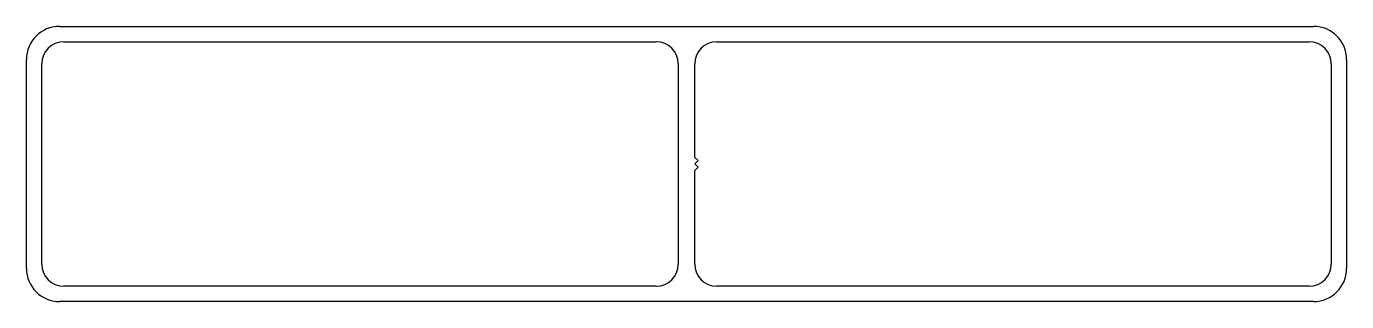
# Model space of a CAD drawing. Extents: x 413 to 533, y 658 to 683.
import ezdxf

# ---------------------------------------------------------------- set-up
doc = ezdxf.new("R2010")
doc.units = 0
doc.layers.get('0').update_dxf_attribs({"linetype": 'CONTINUOUS'})

msp = doc.modelspace()

# ---------------------------------------------------------------- linework, layer by layer
for p, q in [((415.79, 682.7), (529.79, 682.7)), ((416.19, 681.3), (470.04, 681.3)), ((475.54, 681.3), (529.39, 681.3)), ((412.79, 660.7), (412.79, 679.7)), ((414.19, 661.1), (414.19, 679.3)), ((472.04, 679.3), (472.04, 661.1)), ((473.54, 670.8), (473.54, 679.3)), ((531.39, 679.3), (531.39, 661.1)), ((532.79, 679.7), (532.79, 660.7)), ((473.84, 670.5), (473.54, 670.8)), ((473.54, 670.2), (473.84, 670.5)), ((473.84, 669.9), (473.54, 670.2)), ((473.54, 669.6), (473.84, 669.9)), ((473.54, 661.1), (473.54, 669.6)), ((470.04, 659.1), (416.19, 659.1)), ((529.39, 659.1), (475.54, 659.1)), ((529.79, 657.7), (415.79, 657.7))]:
    msp.add_line(p, q)
for centre, radius, start, end in [((415.79, 679.7), 3, 90, 180), ((529.79, 679.7), 3, 0, 90), ((416.19, 679.3), 2, 90, 180), ((470.04, 679.3), 2, 0, 90), ((475.54, 679.3), 2, 90, 180), ((529.39, 679.3), 2, 0, 90), ((415.79, 660.7), 3, 180, 270), ((416.19, 661.1), 2, 180, 270), ((470.04, 661.1), 2, 270, 0), ((475.54, 661.1), 2, 180, 270), ((529.39, 661.1), 2, 270, 0), ((529.79, 660.7), 3, 270, 0)]:
    msp.add_arc(centre, radius, start, end)

doc.saveas('drawing.dxf')
